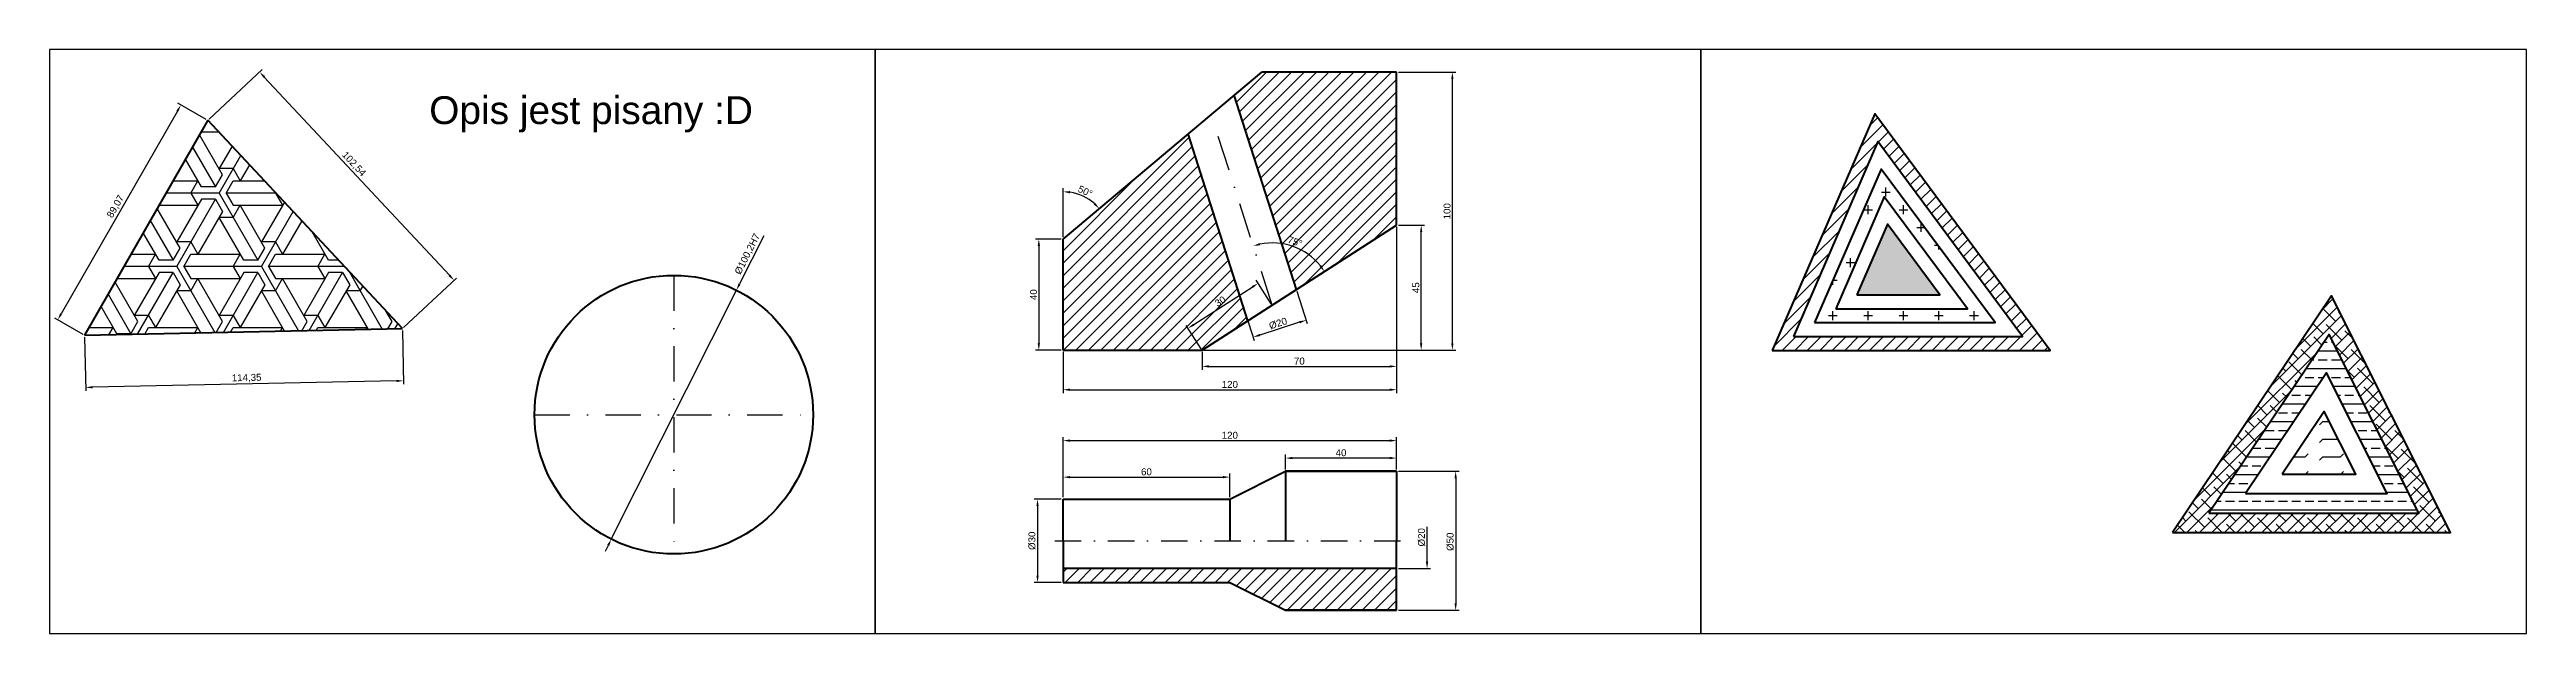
# Model space of a CAD drawing. Header units: millimetres. Extents: x 0 to 891, y 0 to 210.
import ezdxf

# ---------------------------------------------------------------- set-up
doc = ezdxf.new("R2010")
doc.units = ezdxf.units.MM
doc.linetypes.add('KRESKAKROPKA', pattern=[25.4, 12.7, -6.35, 0, -6.35])
doc.layers.add('kontur', color=7, linetype='Continuous', lineweight=50)
for name, color, linetype in [('kreskowanie', 6, 'Continuous'), ('opis', 4, 'Continuous'), ('osie', 3, 'KRESKAKROPKA'), ('wymiary', 1, 'Continuous')]:
    doc.layers.add(name, color=color, linetype=linetype)
doc.styles.get("Standard").update_dxf_attribs({"font": 'arial.ttf'})
doc.dimstyles.new('ISO-25', dxfattribs={"dimtxt": 2.5, "dimasz": 2.5, "dimexe": 1.25, "dimexo": 0.625, "dimtad": 1, "dimtxsty": 'Standard', "dimcen": 2.5, "dimadec": 0, "dimazin": 0, "dimtfac": 1, "dimtmove": 0, "dimatfit": 3, "dimfxl": 1, "dimarcsym": 0})

# ---------------------------------------------------------------- blocks, each defined once
blk = doc.blocks.new('*D1')
at = {"layer": 'Defpoints', "color": 0, "transparency": 16777216}
for p in [(56.96, 184.58), (145.53, 126.98), (126.92, 109.62)]:
    blk.add_point(p, dxfattribs=at)
at = {"layer": 'wymiary', "color": 0, "lineweight": -2, "transparency": 16777216}
for p, q in [((57.41, 185.01), (76.47, 202.79)), ((77.26, 200.11), (143.82, 128.81)), ((127.38, 110.04), (146.44, 127.83))]:
    blk.add_line(p, q, dxfattribs=at)
at = {"layer": 'wymiary', "color": 0, "transparency": 16777216}
for points in [[(77.57, 200.4), (76.96, 199.83), (75.56, 201.94)], [(144.12, 129.09), (143.52, 128.52), (145.53, 126.98)]]:
    blk.add_solid(points, dxfattribs=at)
at = {"layer": 'wymiary', "color": 0, "transparency": 16777216, "insert": (109.42, 168.78), "char_height": 2.5, "attachment_point": 5, "rotation": 313.02603}
blk.add_mtext('102,54', dxfattribs=at)
blk = doc.blocks.new('*D2')
at = {"layer": 'Defpoints', "color": 0, "transparency": 16777216}
for p in [(56.91, 184.5), (2.94, 112.78), (12.59, 107.24)]:
    blk.add_point(p, dxfattribs=at)
at = {"layer": 'wymiary', "color": 0, "lineweight": -2, "transparency": 16777216}
for p, q in [((46.01, 187.87), (4.18, 114.94)), ((56.37, 184.81), (46.17, 190.66)), ((12.05, 107.55), (1.85, 113.4))]:
    blk.add_line(p, q, dxfattribs=at)
at = {"layer": 'wymiary', "color": 0, "transparency": 16777216}
for points in [[(45.65, 188.08), (46.37, 187.67), (47.25, 190.04)], [(3.82, 115.15), (4.54, 114.74), (2.94, 112.78)]]:
    blk.add_solid(points, dxfattribs=at)
at = {"layer": 'wymiary', "color": 0, "transparency": 16777216, "insert": (23.85, 153.51), "char_height": 2.5, "attachment_point": 5, "rotation": 60.16211}
blk.add_mtext('89,07', dxfattribs=at)
blk = doc.blocks.new('*D3')
at = {"layer": 'Defpoints', "color": 0, "transparency": 16777216}
for p in [(12.59, 107.24), (126.92, 109.62), (12.98, 88.48)]:
    blk.add_point(p, dxfattribs=at)
at = {"layer": 'wymiary', "color": 0, "lineweight": -2, "transparency": 16777216}
for p, q in [((126.94, 108.99), (127.34, 89.61)), ((12.61, 106.61), (13.01, 87.23)), ((124.81, 90.81), (15.48, 88.53))]:
    blk.add_line(p, q, dxfattribs=at)
at = {"layer": 'wymiary', "color": 0, "transparency": 16777216}
for points in [[(124.81, 91.22), (124.82, 90.39), (127.31, 90.86)], [(15.47, 88.95), (15.49, 88.11), (12.98, 88.48)]]:
    blk.add_solid(points, dxfattribs=at)
at = {"layer": 'wymiary', "color": 0, "transparency": 16777216, "insert": (70.9, 91.81), "char_height": 2.5, "attachment_point": 5, "rotation": 1.19244}
blk.add_mtext('114,35', dxfattribs=at)
blk = doc.blocks.new('*D6')
at = {"layer": 'Defpoints', "color": 0, "transparency": 16777216}
for p in [(247.08, 123.45), (202.08, 33.91)]:
    blk.add_point(p, dxfattribs=at)
at = {"layer": 'wymiary', "color": 0, "lineweight": -2, "transparency": 16777216}
for p, q in [((256.9, 142.99), (248.2, 125.68)), ((202.08, 33.91), (247.08, 123.45)), ((200.96, 31.68), (199.84, 29.45))]:
    blk.add_line(p, q, dxfattribs=at)
at = {"layer": 'wymiary', "color": 0, "transparency": 16777216}
for points in [[(247.83, 125.87), (248.57, 125.49), (247.08, 123.45)], [(200.59, 31.87), (201.33, 31.49), (202.08, 33.91)]]:
    blk.add_solid(points, dxfattribs=at)
at = {"layer": 'wymiary', "color": 0, "transparency": 16777216, "insert": (251.17, 136.42), "char_height": 2.5, "attachment_point": 5, "rotation": 63.3188}
blk.add_mtext('%%c100,2H7', dxfattribs=at)
blk = doc.blocks.new('*D8')
at = {"layer": 'Defpoints', "color": 0, "transparency": 16777216}
for p in [(417.9, 186.6), (484.58, 146.85), (451.76, 136.99), (439.82, 118.08), (414.58, 101.85)]:
    blk.add_point(p, dxfattribs=at)
at = {"layer": 'wymiary', "color": 0, "lineweight": -2, "transparency": 16777216}
blk.add_arc((439.82, 118.08), 22.37, 39.14236, 101.32809, dxfattribs=at)
at = {"layer": 'wymiary', "color": 0, "transparency": 16777216}
for points in [[(435.53, 139.6), (435.32, 140.41), (433, 139.38)], [(457.5, 132.44), (456.83, 131.95), (458.63, 130.17)]]:
    blk.add_solid(points, dxfattribs=at)
at = {"layer": 'wymiary', "color": 0, "transparency": 16777216, "insert": (448.02, 140.91), "char_height": 2.5, "attachment_point": 5, "rotation": 340.23523}
blk.add_mtext('75°', dxfattribs=at)
blk = doc.blocks.new('*D9')
at = {"layer": 'Defpoints', "color": 0, "transparency": 16777216}
for p in [(436.09, 201.85), (373.93, 156.07), (364.58, 141.85), (364.58, 141.85), (364.58, 101.85)]:
    blk.add_point(p, dxfattribs=at)
at = {"layer": 'wymiary', "color": 0, "lineweight": -2, "transparency": 16777216}
blk.add_line((364.58, 142.48), (364.58, 160.12), dxfattribs=at)
blk.add_arc((364.58, 141.85), 17.02, 48.42476, 81.57524, dxfattribs=at)
at = {"layer": 'wymiary', "color": 0, "transparency": 16777216}
for points in [[(367.04, 158.27), (367.1, 159.1), (364.58, 158.87)], [(376.17, 154.87), (375.57, 154.29), (377.62, 152.79)]]:
    blk.add_solid(points, dxfattribs=at)
at = {"layer": 'wymiary', "color": 0, "transparency": 16777216, "insert": (372.58, 159), "char_height": 2.5, "attachment_point": 5, "rotation": 335}
blk.add_mtext('50°', dxfattribs=at)
blk = doc.blocks.new('*D10')
at = {"layer": 'Defpoints', "color": 0, "transparency": 16777216}
for p in [(364.58, 141.85), (355.87, 101.85), (364.58, 101.85)]:
    blk.add_point(p, dxfattribs=at)
at = {"layer": 'wymiary', "color": 0, "lineweight": -2, "transparency": 16777216}
for p, q in [((363.96, 141.85), (354.62, 141.85)), ((355.87, 139.35), (355.87, 104.35)), ((363.96, 101.85), (354.62, 101.85))]:
    blk.add_line(p, q, dxfattribs=at)
at = {"layer": 'wymiary', "color": 0, "transparency": 16777216}
for points in [[(355.45, 139.35), (356.28, 139.35), (355.87, 141.85)], [(355.45, 104.35), (356.28, 104.35), (355.87, 101.85)]]:
    blk.add_solid(points, dxfattribs=at)
at = {"layer": 'wymiary', "color": 0, "transparency": 16777216, "insert": (353.97, 121.85), "char_height": 2.5, "attachment_point": 5, "rotation": 90}
blk.add_mtext('40', dxfattribs=at)
blk = doc.blocks.new('*D11')
at = {"layer": 'Defpoints', "color": 0, "transparency": 16777216}
for p in [(484.58, 146.85), (414.58, 101.85), (484.58, 96.05)]:
    blk.add_point(p, dxfattribs=at)
at = {"layer": 'wymiary', "color": 0, "lineweight": -2, "transparency": 16777216}
for p, q in [((484.58, 146.23), (484.58, 94.8)), ((414.58, 101.23), (414.58, 94.8)), ((417.08, 96.05), (482.08, 96.05))]:
    blk.add_line(p, q, dxfattribs=at)
at = {"layer": 'wymiary', "color": 0, "transparency": 16777216}
for points in [[(417.08, 96.47), (417.08, 95.63), (414.58, 96.05)], [(482.08, 96.47), (482.08, 95.63), (484.58, 96.05)]]:
    blk.add_solid(points, dxfattribs=at)
at = {"layer": 'wymiary', "color": 0, "transparency": 16777216, "insert": (449.58, 97.95), "char_height": 2.5, "attachment_point": 5}
blk.add_mtext('70', dxfattribs=at)
blk = doc.blocks.new('*D12')
at = {"layer": 'Defpoints', "color": 0, "transparency": 16777216}
for p in [(484.58, 146.85), (364.58, 101.85), (484.58, 87.65)]:
    blk.add_point(p, dxfattribs=at)
at = {"layer": 'wymiary', "color": 0, "lineweight": -2, "transparency": 16777216}
for p, q in [((484.58, 146.23), (484.58, 86.4)), ((364.58, 101.23), (364.58, 86.4)), ((367.08, 87.65), (482.08, 87.65))]:
    blk.add_line(p, q, dxfattribs=at)
at = {"layer": 'wymiary', "color": 0, "transparency": 16777216}
for points in [[(367.08, 88.07), (367.08, 87.23), (364.58, 87.65)], [(482.08, 88.07), (482.08, 87.23), (484.58, 87.65)]]:
    blk.add_solid(points, dxfattribs=at)
at = {"layer": 'wymiary', "color": 0, "transparency": 16777216, "insert": (424.58, 89.55), "char_height": 2.5, "attachment_point": 5}
blk.add_mtext('120', dxfattribs=at)
blk = doc.blocks.new('*D13')
at = {"layer": 'Defpoints', "color": 0, "transparency": 16777216}
for p in [(484.58, 146.85), (493.41, 146.85), (414.58, 101.85)]:
    blk.add_point(p, dxfattribs=at)
at = {"layer": 'wymiary', "color": 0, "lineweight": -2, "transparency": 16777216}
for p, q in [((485.21, 146.85), (494.66, 146.85)), ((493.41, 104.35), (493.41, 144.35)), ((415.21, 101.85), (494.66, 101.85))]:
    blk.add_line(p, q, dxfattribs=at)
at = {"layer": 'wymiary', "color": 0, "transparency": 16777216}
for points in [[(492.99, 144.35), (493.83, 144.35), (493.41, 146.85)], [(492.99, 104.35), (493.83, 104.35), (493.41, 101.85)]]:
    blk.add_solid(points, dxfattribs=at)
at = {"layer": 'wymiary', "color": 0, "transparency": 16777216, "insert": (491.51, 124.35), "char_height": 2.5, "attachment_point": 5, "rotation": 90}
blk.add_mtext('45', dxfattribs=at)
blk = doc.blocks.new('*D14')
at = {"layer": 'Defpoints', "color": 0, "transparency": 16777216}
for p in [(484.58, 201.85), (504.62, 201.85), (414.58, 101.85)]:
    blk.add_point(p, dxfattribs=at)
at = {"layer": 'wymiary', "color": 0, "lineweight": -2, "transparency": 16777216}
for p, q in [((485.21, 201.85), (505.87, 201.85)), ((504.62, 104.35), (504.62, 199.35)), ((415.21, 101.85), (505.87, 101.85))]:
    blk.add_line(p, q, dxfattribs=at)
at = {"layer": 'wymiary', "color": 0, "transparency": 16777216}
for points in [[(504.21, 199.35), (505.04, 199.35), (504.62, 201.85)], [(504.21, 104.35), (505.04, 104.35), (504.62, 101.85)]]:
    blk.add_solid(points, dxfattribs=at)
at = {"layer": 'wymiary', "color": 0, "transparency": 16777216, "insert": (502.72, 151.85), "char_height": 2.5, "attachment_point": 5, "rotation": 90}
blk.add_mtext('100', dxfattribs=at)
blk = doc.blocks.new('*D15')
at = {"layer": 'Defpoints', "color": 0, "transparency": 16777216}
for p in [(434.76, 125.94), (439.82, 118.08), (414.58, 101.85)]:
    blk.add_point(p, dxfattribs=at)
at = {"layer": 'wymiary', "color": 0, "lineweight": -2, "transparency": 16777216}
for p, q in [((439.48, 118.6), (434.08, 127)), ((411.62, 111.07), (432.65, 124.59)), ((414.24, 102.38), (408.85, 110.77))]:
    blk.add_line(p, q, dxfattribs=at)
at = {"layer": 'wymiary', "color": 0, "transparency": 16777216}
for points in [[(432.43, 124.94), (432.88, 124.24), (434.76, 125.94)], [(411.4, 111.42), (411.85, 110.72), (409.52, 109.72)]]:
    blk.add_solid(points, dxfattribs=at)
at = {"layer": 'wymiary', "color": 0, "transparency": 16777216, "insert": (421.11, 119.43), "char_height": 2.5, "attachment_point": 5, "rotation": 32.73523}
blk.add_mtext('30', dxfattribs=at)
blk = doc.blocks.new('*D16')
at = {"layer": 'Defpoints', "color": 0, "transparency": 16777216}
for p in [(429.47, 117.58), (448.52, 123.67), (433, 106.57)]:
    blk.add_point(p, dxfattribs=at)
at = {"layer": 'wymiary', "color": 0, "lineweight": -2, "transparency": 16777216}
for p, q in [((429.67, 116.99), (433.38, 105.38)), ((448.71, 123.08), (452.43, 111.47)), ((449.66, 111.9), (435.38, 107.33))]:
    blk.add_line(p, q, dxfattribs=at)
at = {"layer": 'wymiary', "color": 0, "transparency": 16777216}
for points in [[(435.25, 107.73), (435.5, 106.94), (433, 106.57)], [(449.54, 112.3), (449.79, 111.51), (452.05, 112.66)]]:
    blk.add_solid(points, dxfattribs=at)
at = {"layer": 'wymiary', "color": 0, "transparency": 16777216, "insert": (441.92, 111.5), "char_height": 2.5, "attachment_point": 5, "rotation": 17.73523}
blk.add_mtext('%%c20', dxfattribs=at)
blk = doc.blocks.new('*D21')
at = {"layer": 'Defpoints', "color": 0, "transparency": 16777216}
for p in [(364.58, 48.33), (355.4, 18.33), (364.58, 18.33)]:
    blk.add_point(p, dxfattribs=at)
at = {"layer": 'wymiary', "color": 0, "lineweight": -2, "transparency": 16777216}
for p, q in [((363.96, 48.33), (354.15, 48.33)), ((355.4, 45.83), (355.4, 20.83)), ((363.96, 18.33), (354.15, 18.33))]:
    blk.add_line(p, q, dxfattribs=at)
at = {"layer": 'wymiary', "color": 0, "transparency": 16777216}
for points in [[(354.99, 45.83), (355.82, 45.83), (355.4, 48.33)], [(354.99, 20.83), (355.82, 20.83), (355.4, 18.33)]]:
    blk.add_solid(points, dxfattribs=at)
at = {"layer": 'wymiary', "color": 0, "transparency": 16777216, "insert": (353.43, 33.33), "char_height": 2.5, "attachment_point": 5, "rotation": 90}
blk.add_mtext('%%c30', dxfattribs=at)
blk = doc.blocks.new('*D22')
at = {"layer": 'Defpoints', "color": 0, "transparency": 16777216}
for p in [(424.58, 56.22), (364.58, 48.33), (424.58, 48.33)]:
    blk.add_point(p, dxfattribs=at)
at = {"layer": 'wymiary', "color": 0, "lineweight": -2, "transparency": 16777216}
for p, q in [((364.58, 48.96), (364.58, 57.47)), ((367.08, 56.22), (422.08, 56.22)), ((424.58, 48.96), (424.58, 57.47))]:
    blk.add_line(p, q, dxfattribs=at)
at = {"layer": 'wymiary', "color": 0, "transparency": 16777216}
for points in [[(367.08, 56.63), (367.08, 55.8), (364.58, 56.22)], [(422.08, 56.63), (422.08, 55.8), (424.58, 56.22)]]:
    blk.add_solid(points, dxfattribs=at)
at = {"layer": 'wymiary', "color": 0, "transparency": 16777216, "insert": (394.58, 58.12), "char_height": 2.5, "attachment_point": 5}
blk.add_mtext('60', dxfattribs=at)
blk = doc.blocks.new('*D23')
at = {"layer": 'Defpoints', "color": 0, "transparency": 16777216}
for p in [(484.58, 69.36), (484.58, 58.33), (364.58, 48.33)]:
    blk.add_point(p, dxfattribs=at)
at = {"layer": 'wymiary', "color": 0, "lineweight": -2, "transparency": 16777216}
for p, q in [((364.58, 48.96), (364.58, 70.61)), ((367.08, 69.36), (482.08, 69.36)), ((484.58, 58.96), (484.58, 70.61))]:
    blk.add_line(p, q, dxfattribs=at)
at = {"layer": 'wymiary', "color": 0, "transparency": 16777216}
for points in [[(367.08, 69.78), (367.08, 68.94), (364.58, 69.36)], [(482.08, 69.78), (482.08, 68.94), (484.58, 69.36)]]:
    blk.add_solid(points, dxfattribs=at)
at = {"layer": 'wymiary', "color": 0, "transparency": 16777216, "insert": (424.58, 71.26), "char_height": 2.5, "attachment_point": 5}
blk.add_mtext('120', dxfattribs=at)
blk = doc.blocks.new('*D24')
at = {"layer": 'Defpoints', "color": 0, "transparency": 16777216}
for p in [(444.58, 63.07), (444.58, 58.33), (484.58, 58.33)]:
    blk.add_point(p, dxfattribs=at)
at = {"layer": 'wymiary', "color": 0, "lineweight": -2, "transparency": 16777216}
for p, q in [((444.58, 58.96), (444.58, 64.32)), ((482.08, 63.07), (447.08, 63.07)), ((484.58, 58.96), (484.58, 64.32))]:
    blk.add_line(p, q, dxfattribs=at)
at = {"layer": 'wymiary', "color": 0, "transparency": 16777216}
for points in [[(447.08, 63.49), (447.08, 62.66), (444.58, 63.07)], [(482.08, 63.49), (482.08, 62.66), (484.58, 63.07)]]:
    blk.add_solid(points, dxfattribs=at)
at = {"layer": 'wymiary', "color": 0, "transparency": 16777216, "insert": (464.58, 64.97), "char_height": 2.5, "attachment_point": 5}
blk.add_mtext('40', dxfattribs=at)
blk = doc.blocks.new('*D25')
at = {"layer": 'Defpoints', "color": 0, "transparency": 16777216}
for p in [(484.58, 58.33), (484.58, 8.33), (505.82, 8.33)]:
    blk.add_point(p, dxfattribs=at)
at = {"layer": 'wymiary', "color": 0, "lineweight": -2, "transparency": 16777216}
for p, q in [((485.21, 58.33), (507.07, 58.33)), ((505.82, 55.83), (505.82, 10.83)), ((485.21, 8.33), (507.07, 8.33))]:
    blk.add_line(p, q, dxfattribs=at)
at = {"layer": 'wymiary', "color": 0, "transparency": 16777216}
for points in [[(505.4, 55.83), (506.23, 55.83), (505.82, 58.33)], [(505.4, 10.83), (506.23, 10.83), (505.82, 8.33)]]:
    blk.add_solid(points, dxfattribs=at)
at = {"layer": 'wymiary', "color": 0, "transparency": 16777216, "insert": (503.85, 32.98), "char_height": 2.5, "attachment_point": 5, "rotation": 90}
blk.add_mtext('%%c50', dxfattribs=at)
blk = doc.blocks.new('*D26')
at = {"layer": 'Defpoints', "color": 0, "transparency": 16777216}
for p in [(484.58, 43.33), (495.52, 43.33), (484.58, 23.33)]:
    blk.add_point(p, dxfattribs=at)
at = {"layer": 'wymiary', "color": 0, "lineweight": -2, "transparency": 16777216}
for p, q in [((495.52, 25.83), (495.52, 38.35)), ((485.21, 23.33), (496.77, 23.33))]:
    blk.add_line(p, q, dxfattribs=at)
at = {"layer": 'wymiary', "color": 0, "transparency": 16777216}
blk.add_solid([(495.11, 25.83), (495.94, 25.83), (495.52, 23.33)], dxfattribs=at)
at = {"layer": 'wymiary', "color": 0, "transparency": 16777216, "insert": (493.55, 34.58), "char_height": 2.5, "attachment_point": 5, "rotation": 90}
blk.add_mtext('%%c20', dxfattribs=at)
blk = doc.blocks.new('_None')

msp = doc.modelspace()

# ---------------------------------------------------------------- hatches: boundary and pattern name
at = {"layer": 'kreskowanie'}
h = msp.add_hatch(dxfattribs=at)
h.set_pattern_fill('ANSI31', color=256)
h.set_pattern_definition([(45, (296.7006, 51.7783), (-2.245064, 2.245064), [])])
h.paths.add_polyline_path([(409.624, 179.649), (364.58, 141.853), (364.58, 101.853), (414.58, 101.853), (431.107, 112.477)])
h.paths.add_polyline_path([(484.58, 201.853), (436.085, 201.853), (426.179, 193.541), (448.524, 123.674), (484.58, 146.853)])
h.paths.add_polyline_path([(420.365, 115.865), (424.684, 118.641), (421.898, 122.975), (417.579, 120.198)], flags=24)
h.paths.add_polyline_path([(444.102, 139.563), (450.248, 137.354), (451.99, 142.202), (445.844, 144.411)], flags=24)
h = msp.add_hatch(dxfattribs=at)
h.set_pattern_fill('ESCHER', color=256)
h.paths.add_polyline_path([(56.955, 184.579), (12.593, 107.236), (126.923, 109.616)])
at = {"layer": 'kreskowanie', "transparency": 33554687}
h = msp.add_hatch(dxfattribs=at)
h.set_pattern_fill('ANSI31', color=256)
h.set_pattern_definition([(45, (297, 0), (-2.245064, 2.245064), [])])
h.paths.add_polyline_path([(656.55, 186.881), (619.706, 101.791), (719.706, 101.791)])
h.paths.add_polyline_path([(709.768, 106.791), (627.319, 106.791), (657.697, 176.946)], flags=16)
h.paths.add_polyline_path([(699.83, 111.791), (634.933, 111.791), (658.844, 167.012)], flags=0)
h.paths.add_polyline_path([(689.892, 116.791), (642.547, 116.791), (659.991, 157.077)], flags=0)
h.paths.add_polyline_path([(661.138, 147.143), (679.954, 121.791), (650.16, 121.791)], flags=0)
h.paths.add_polyline_path([(662.285, 137.208), (670.016, 126.791), (657.774, 126.791)], flags=0)
h = msp.add_hatch(dxfattribs=at)
h.set_pattern_fill('CROSS', color=256)
h.set_pattern_definition([(0, (297, 0), (6.35, 6.35), [3.175, -9.525]), (90, (298.5875, -1.5875), (-6.35, 6.35), [3.175, -9.525])])
h.paths.add_polyline_path([(658.844, 167.012), (634.933, 111.791), (699.83, 111.791)])
h.paths.add_polyline_path([(689.892, 116.791), (642.547, 116.791), (659.991, 157.077)], flags=16)
h.paths.add_polyline_path([(679.954, 121.791), (650.16, 121.791), (661.138, 147.143)], flags=0)
h.paths.add_polyline_path([(662.285, 137.208), (670.016, 126.791), (657.774, 126.791)], flags=0)
h = msp.add_hatch(color=256, dxfattribs=at)
h.dxf.hatch_style = 1
h.paths.add_polyline_path([(661.138, 147.143), (650.16, 121.791), (679.954, 121.791)])
h = msp.add_hatch(dxfattribs=at)
h.set_pattern_fill('ANSI38', color=256)
h.set_pattern_definition([(45, (297, 0), (-2.245064, 2.245064), []), (135, (297, 0), (-6.735192, 2.245064), [7.9375, -4.7625])])
h.paths.add_polyline_path([(820.846, 121.403), (763.654, 36.314), (863.654, 36.314)])
h.paths.add_polyline_path([(852.297, 43.314), (776.794, 43.314), (819.975, 107.559)], flags=16)
h.paths.add_polyline_path([(840.939, 50.314), (789.933, 50.314), (819.104, 93.715)], flags=0)
h.paths.add_polyline_path([(818.233, 79.871), (829.582, 57.314), (803.072, 57.314)], flags=0)
h = msp.add_hatch(dxfattribs=at)
h.set_pattern_fill('BRASS', color=256)
h.set_pattern_definition([(0, (297, 0), (0, 6.35), []), (0, (297, 3.175), (0, 6.35), [3.175, -1.5875])])
h.paths.add_polyline_path([(819.975, 107.559), (776.794, 43.314), (852.297, 43.314)])
h.paths.add_polyline_path([(840.939, 50.314), (789.933, 50.314), (819.104, 93.715)], flags=16)
h.paths.add_polyline_path([(818.233, 79.871), (829.582, 57.314), (803.072, 57.314)], flags=0)
h = msp.add_hatch(dxfattribs=at)
h.set_pattern_fill('FLEX', color=256)
h.set_pattern_definition([(0, (297, 0), (0, 6.35), [6.35, -6.35]), (45, (303.35, 0), (0, 6.35), [1.5875, -5.805256, 1.5875, -8.980256])])
h.paths.add_polyline_path([(818.233, 79.871), (803.072, 57.314), (829.582, 57.314)])
h = msp.add_hatch(dxfattribs=at)
h.set_pattern_fill('ANSI31', color=256)
h.set_pattern_definition([(45, (297, -9.6348), (-2.245064, 2.245064), [])])
h.paths.add_polyline_path([(484.58, 23.332), (364.58, 23.332), (364.58, 18.332), (424.58, 18.332), (444.58, 8.332), (484.58, 8.332)])

# ---------------------------------------------------------------- linework, layer by layer
for points in [[(0, 0), (297, 0), (297, 210), (0, 210)], [(297, 0), (594, 0), (594, 210), (297, 210)], [(594, 0), (891, 0), (891, 210), (594, 210)]]:
    msp.add_lwpolyline(points, close=True)
at = {"layer": 'kontur'}
for p, q in [((364.58, 141.853), (436.085, 201.853)), ((484.58, 201.853), (436.085, 201.853)), ((484.58, 146.853), (484.58, 201.853)), ((448.524, 123.674), (426.179, 193.541)), ((56.955, 184.579), (12.593, 107.236)), ((126.923, 109.616), (56.955, 184.579)), ((431.107, 112.477), (409.624, 179.649)), ((414.58, 101.853), (484.58, 146.853)), ((364.58, 101.853), (364.58, 141.853)), ((12.593, 107.236), (126.923, 109.616)), ((12.593, 107.236), (12.593, 107.236)), ((364.58, 101.853), (414.58, 101.853)), ((424.58, 48.332), (444.58, 58.332)), ((444.58, 58.332), (484.58, 58.332)), ((484.58, 58.332), (444.58, 58.332)), ((444.58, 58.332), (444.58, 33.332)), ((484.58, 58.332), (484.58, 33.332)), ((364.58, 33.332), (364.58, 48.332)), ((364.58, 48.332), (424.58, 48.332)), ((424.58, 48.332), (424.58, 33.332)), ((364.58, 33.332), (364.58, 18.332)), ((484.58, 8.332), (484.58, 33.332)), ((484.58, 23.332), (364.58, 23.332)), ((364.58, 18.332), (424.58, 18.332)), ((424.58, 18.332), (444.58, 8.332)), ((444.58, 8.332), (484.58, 8.332)), ((484.58, 8.332), (444.58, 8.332))]:
    msp.add_line(p, q, dxfattribs=at)
for points in [[(619.706, 101.791), (719.706, 101.791), (656.55, 186.881)], [(627.319, 106.791), (709.768, 106.791), (657.697, 176.946)], [(634.933, 111.791), (699.83, 111.791), (658.844, 167.012)], [(642.547, 116.791), (689.892, 116.791), (659.991, 157.077)], [(650.16, 121.791), (679.954, 121.791), (661.138, 147.143)], [(763.654, 36.314), (863.654, 36.314), (820.846, 121.403)], [(776.794, 43.314), (852.297, 43.314), (819.975, 107.559)], [(789.933, 50.314), (840.939, 50.314), (819.104, 93.715)], [(803.072, 57.314), (829.582, 57.314), (818.233, 79.871)]]:
    msp.add_lwpolyline(points, close=True, dxfattribs=at)
msp.add_circle((224.58, 78.679), 50.101, dxfattribs=at)
at = {"layer": 'osie'}
for p, q in [((439.816, 118.076), (417.902, 186.595)), ((224.58, 128.78), (224.58, 28.578)), ((174.479, 78.679), (274.68, 78.679))]:
    msp.add_line(p, q, dxfattribs=at)
at = {"layer": 'osie', "ltscale": 0.75}
msp.add_line((361.58, 33.332), (487.58, 33.332), dxfattribs=at)

# ---------------------------------------------------------------- texts
at = {"layer": 'opis', "insert": (136.579, 193.2), "char_height": 10, "attachment_point": 1}
msp.add_mtext_dynamic_manual_height_columns('Opis jest pisany :D', width=129.16373, gutter_width=12.5, heights=[19.968], dxfattribs=at)

# ---------------------------------------------------------------- dimensions: what is measured, and where the dimension line sits
at = {"layer": 'wymiary'}
for base, p1, p2, angle, picture, middle in [((145.526, 126.979), (56.955, 184.579), (126.923, 109.616), 313.026033, '*D1', (107.868, 167.326)), ((2.936, 112.776), (56.911, 184.502), (12.593, 107.236), 240.16211, '*D2', (25.693, 152.452)), ((12.984, 88.479), (126.923, 109.616), (12.593, 107.236), 181.192437, '*D3', (70.949, 89.686))]:
    dim = msp.add_linear_dim(base=base, p1=p1, p2=p2, angle=angle, dimstyle='ISO-25', dxfattribs=at)
    dim.commit()
    dim.dimension.update_dxf_attribs({"geometry": picture, "text_midpoint": middle, "dimtype": 161})
for base, line1, line2, picture, middle in [((373.932, 156.071), ((364.58, 141.853), (436.085, 201.853)), ((364.58, 101.853), (364.58, 141.853)), '*D9', (372.576, 158.999)), ((451.756, 136.99), ((439.816, 118.076), (417.902, 186.595)), ((414.58, 101.853), (484.58, 146.853)), '*D8', (448.021, 140.91))]:
    dim = msp.add_angular_dim_2l(base=base, line1=line1, line2=line2, dimstyle='ISO-25', dxfattribs=at)
    dim.commit()
    dim.dimension.update_dxf_attribs({"geometry": picture, "text_midpoint": middle})
for base, p1, p2, picture, middle in [((504.622, 201.853), (414.58, 101.853), (484.58, 201.853), '*D14', (502.72, 151.853)), ((493.409, 146.853), (414.58, 101.853), (484.58, 146.853), '*D13', (491.513, 124.353)), ((355.868, 101.853), (364.58, 141.853), (364.58, 101.853), '*D10', (353.966, 121.853))]:
    dim = msp.add_linear_dim(base=base, p1=p1, p2=p2, angle=90, dimstyle='ISO-25', dxfattribs=at)
    dim.commit()
    dim.dimension.update_dxf_attribs({"geometry": picture, "text_midpoint": middle})
dim = msp.add_diameter_dim_2p(p1=(202.083, 33.913), p2=(247.076, 123.445), dimstyle='ISO-25', override={"dimpost": '%%c<>H7'}, dxfattribs=at)
dim.commit()
dim.dimension.update_dxf_attribs({"geometry": '*D6', "text_midpoint": (251.172, 136.424)})
for base, p1, p2, picture, middle in [((484.58, 87.649), (364.58, 101.853), (484.58, 146.853), '*D12', (424.58, 89.551)), ((484.58, 96.051), (414.58, 101.853), (484.58, 146.853), '*D11', (449.58, 97.953)), ((484.58, 69.359), (364.58, 48.332), (484.58, 58.332), '*D23', (424.58, 71.26)), ((444.58, 63.073), (484.58, 58.332), (444.58, 58.332), '*D24', (464.58, 64.975)), ((424.58, 56.216), (364.58, 48.332), (424.58, 48.332), '*D22', (394.58, 58.118))]:
    dim = msp.add_linear_dim(base=base, p1=p1, p2=p2, dimstyle='ISO-25', dxfattribs=at)
    dim.commit()
    dim.dimension.update_dxf_attribs({"geometry": picture, "text_midpoint": middle})
dim = msp.add_aligned_dim(p1=(414.58, 101.853), p2=(439.816, 118.076), distance=9.354, dimstyle='ISO-25', dxfattribs=at)
dim.commit()
dim.dimension.update_dxf_attribs({"geometry": '*D15', "text_midpoint": (421.111, 119.433)})
dim = msp.add_aligned_dim(p1=(448.524, 123.674), p2=(429.475, 117.582), distance=11.559, dimstyle='ISO-25', override={"dimpost": '%%c<>'}, dxfattribs=at)
dim.commit()
dim.dimension.update_dxf_attribs({"geometry": '*D16', "text_midpoint": (441.92, 111.495)})
dim = msp.add_linear_dim(base=(505.817, 8.332), p1=(484.58, 58.332), p2=(484.58, 8.332), angle=90, dimstyle='ISO-25', override={"dimpost": '%%c<>'}, dxfattribs=at)
dim.commit()
dim.dimension.update_dxf_attribs({"geometry": '*D25', "text_midpoint": (505.817, 32.979), "dimtype": 160})
for base, p1, p2, override, picture, middle in [((355.402, 18.332), (364.58, 48.332), (364.58, 18.332), {"dimpost": '%%c<>'}, '*D21', (353.431, 33.332)), ((495.523, 43.332), (484.58, 23.332), (484.58, 43.332), {"dimpost": '%%c<>', "dimblk2": 'None', "dimsah": 1, "dimse2": 1, "dimsd2": 1}, '*D26', (493.551, 34.582))]:
    dim = msp.add_linear_dim(base=base, p1=p1, p2=p2, angle=90, dimstyle='ISO-25', override=override, dxfattribs=at)
    dim.commit()
    dim.dimension.update_dxf_attribs({"geometry": picture, "text_midpoint": middle})

doc.saveas('drawing.dxf')
